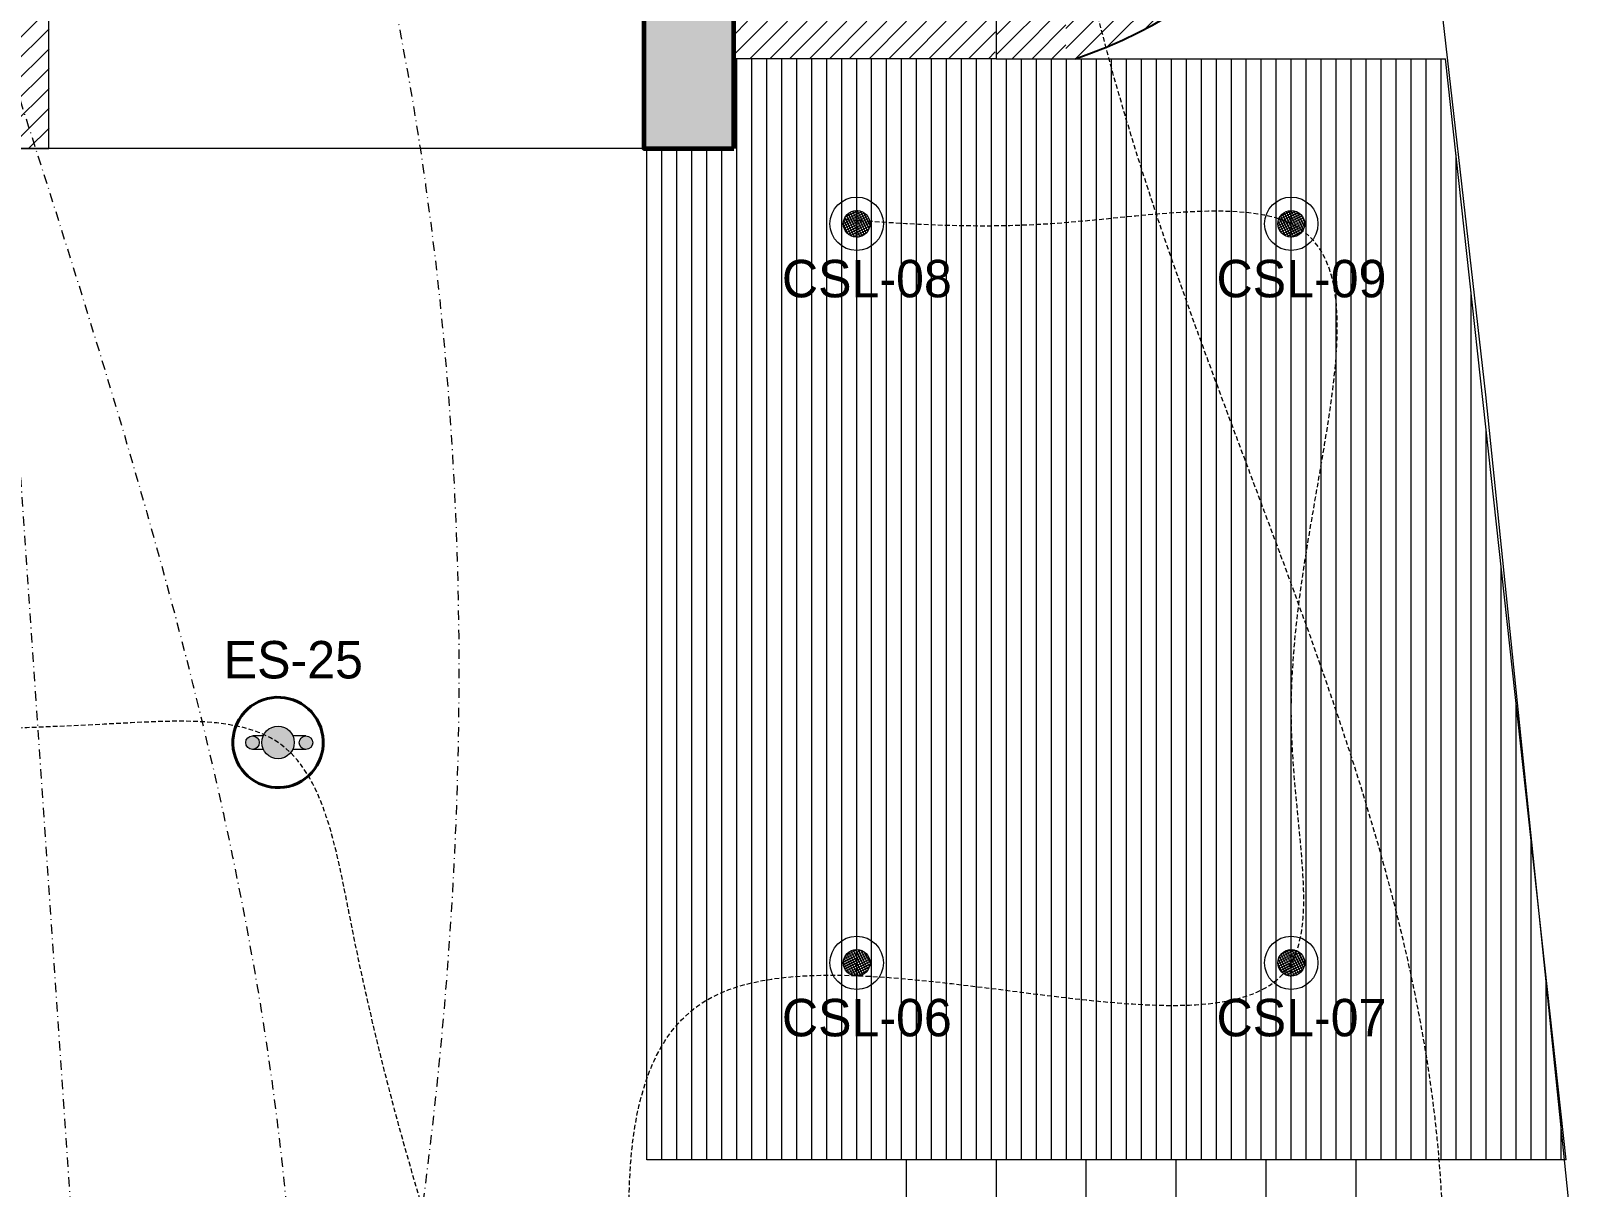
# Model space of a CAD drawing. Header units: inches. Extents: x 109699 to 44449955, y -10987 to 15824140.
# Drawn here: x 191436 to 191641.1, y -3555.4 to -3401 of the extents above; entities that cross this region are included whole.
import ezdxf

# ---------------------------------------------------------------- set-up
doc = ezdxf.new("R2010")
doc.units = ezdxf.units.IN
doc.header["$LTSCALE"] = 5
doc.header["$MEASUREMENT"] = 0
doc.linetypes.add('DASHDOT', pattern=[1, 0.5, -0.25, 0, -0.25])
doc.linetypes.add('DASHED2', pattern=[0.375, 0.25, -0.125])
doc.layers.get('0').update_dxf_attribs({"color": 123})
for name, color, linetype, lineweight in [('@NORMAL', 7, 'Continuous', 5), ('cloumn', 253, 'Continuous', 60), ('E-Con-Point', 5, 'DASHED2', 13), ('E-CSL-Ceiling-Sport-Light', 191, 'Continuous', 13), ('E-ES-Energy Saver-Light', 140, 'Continuous', 13), ('Ground foor outer wall', 7, 'Continuous', 25), ('ha', 252, 'Continuous', 5), ('HATCH2', 253, 'Continuous', 15), ('SB', 1, 'DASHDOT', 20), ('STAIR', 8, 'Continuous', 13), ('WALL-1', 8, 'Continuous', 9), ('Window wall', 7, 'Continuous', 5)]:
    doc.layers.add(name, color=color, linetype=linetype, lineweight=lineweight)
doc.styles.get("Standard").update_dxf_attribs({"font": 'times.ttf'})

# ---------------------------------------------------------------- blocks, each defined once
blk = doc.blocks.new('coloumn-01')
at = {"layer": 'ha'}
h = blk.add_hatch(dxfattribs=at)
h.set_pattern_fill('AR-CONC', color=256, scale=0.5)
h.set_pattern_definition([(49.99999999999999, (0, 0), (3.586300913003767, -0.3137606749129755), [0.375, -4.125]), (355, (0, 0), (-0.693756668065, 3.760960668500059), [0.3, -3.3]), (100.45144446, (0.298858405, -0.02614672), (2.89254423363556, 3.447199954843147), [0.3187009599999999, -3.505710559999999]), (46.18420000000001, (0, 1), (5.336206653357862, -0.8275964039653827), [0.5625, -6.1875]), (96.63563549, (0.444683725, 0.931033465), (4.673309728371142, 4.870593003872752), [0.47805171, -5.258568799999999]), (351.1841639899999, (0, 1), (4.673309725273866, 4.870593001349951), [0.45, -4.950000005]), (21, (0.5, 0.75), (2.984535260592308, -2.013094453326694), [0.375, -4.125]), (326.0000000000001, (0.5, 0.75), (1.216576659607909, 3.625750225234265), [0.3, -3.3]), (71.45144474, (0.74871127, 0.58224213), (4.201111883649856, 1.612655764031769), [0.31870095, -3.50571056]), (37.50000000000001, (0, 0), (0.06079927658645334, 1.664469269156557), [0, -3.26, 0, -3.35, 0, -3.3125]), (7.499999999999999, (0, 0), (1.315347687210743, 1.972058559411801), [0, -1.91, 0, -3.185, 0, -1.2625]), (327.5, (-1.115, 0), (2.669112180862045, -0.1127743586718988), [0, -1.25, 0, -3.9, 0, -5.175]), (317.5, (-1.615, 0), (2.915930846711931, 0.5005249116615886), [0, -1.625, 0, -2.59, 0, -3.675])])
h.paths.add_polyline_path([(32128.44739975178, -2546319.049243456), (32092.44739975178, -2546319.049243456), (32092.44739975178, -2546331.049243456), (32128.44739975178, -2546331.049243456)])
h.paths.add_polyline_path([(32128.44739975189, -2546617.132962178), (32098.44739975189, -2546617.132962178), (32098.44739975189, -2546629.132962178), (32128.44739975189, -2546629.132962178)])
h.paths.add_polyline_path([(31978.51966727065, -2546605.132962178), (31966.51966727065, -2546605.132962178), (31966.51966727065, -2546635.132962178), (31978.51966727065, -2546635.132962178)])
h.paths.add_polyline_path([(31821.20333333506, -2546605.132962178), (31809.20333333506, -2546605.132962178), (31809.20333333506, -2546635.132962178), (31821.20333333506, -2546635.132962178)])
h.paths.add_polyline_path([(31689.20328743063, -2546611.133238418), (31677.20328743063, -2546611.133238418), (31677.20328743063, -2546635.133238418), (31689.20328743063, -2546635.133238418)])
h.paths.add_polyline_path([(31417.20347832461, -2546611.132962178), (31405.20347832461, -2546611.132962178), (31405.20347832461, -2546635.132962178), (31417.20347832461, -2546635.132962178)])
h.paths.add_polyline_path([(31435.20347912709, -2546415.348983645), (31405.20347912709, -2546415.348983645), (31405.20347912709, -2546427.348983645), (31435.20347912709, -2546427.348983645)])
h.paths.add_polyline_path([(31633.74647668525, -2546415.348983645), (31603.74647668525, -2546415.348983645), (31603.74647668525, -2546427.348983645), (31633.74647668525, -2546427.348983645)])
h.paths.add_polyline_path([(31821.20245073218, -2546319.049243455), (31809.20245073218, -2546319.049243455), (31809.20245073218, -2546349.049243455), (31821.20245073218, -2546349.049243455)])
h.paths.add_polyline_path([(31996.51966727068, -2546319.049243455), (31966.51966727068, -2546319.049243455), (31966.51966727068, -2546331.049243455), (31996.51966727068, -2546331.049243455)])
h.paths.add_polyline_path([(31581.74648750067, -2546291.049243452), (31541.74648750067, -2546291.049243452), (31541.74648750067, -2546301.049243452), (31581.74648750067, -2546301.049243452)])
h.paths.add_polyline_path([(31485.74647668505, -2546261.049243452), (31475.74647668505, -2546261.049243452), (31475.74647668505, -2546301.049243452), (31485.74647668505, -2546301.049243452)])
h.paths.add_polyline_path([(31581.74648750064, -2546206.049278549), (31521.74648750064, -2546206.049278549), (31521.74648750064, -2546216.049243455), (31581.74648750064, -2546216.049243455)])
h.paths.add_polyline_path([(31435.20347595899, -2546206.049243455), (31405.20347595899, -2546206.049243455), (31405.20347595899, -2546218.049243455), (31435.20347595899, -2546218.049243455)])
h.paths.add_polyline_path([(31435.20347912709, -2546094.049243455), (31405.20347912709, -2546094.049243455), (31405.20347912709, -2546106.049243455), (31435.20347912709, -2546106.049243455)])
h.paths.add_polyline_path([(31583.74647668522, -2546094.049243455), (31547.74647668522, -2546094.049243455), (31547.74647668522, -2546106.049243455), (31583.74647668522, -2546106.049243455)])
h.paths.add_polyline_path([(31775.41359277777, -2546094.049243455), (31763.41359277777, -2546094.049243455), (31763.41359277777, -2546124.049243455), (31775.41359277777, -2546124.049243455)])
h.paths.add_polyline_path([(32059.80123907101, -2546094.049243455), (32047.80123907101, -2546094.049243455), (32047.80123907101, -2546124.049243455), (32059.80123907101, -2546124.049243455)])
h.paths.add_polyline_path([(32058.06771510976, -2545913.633020405), (32028.06771510976, -2545913.633020405), (32028.06771510976, -2545925.633020405), (32058.06771510976, -2545925.633020405)])
h.paths.add_polyline_path([(32048.06771510973, -2545722.712815279), (32036.06771510973, -2545722.712815279), (32036.06771510973, -2545746.712815279), (32048.06771510973, -2545746.712815279)])
h.paths.add_polyline_path([(31799.41359277774, -2545913.633020405), (31763.41359277774, -2545913.633020405), (31763.41359277774, -2545925.633020405), (31799.41359277774, -2545925.633020405)])
h.paths.add_polyline_path([(31591.53986684192, -2545945.049243456), (31561.31223659915, -2545945.049243456), (31561.31223659915, -2545957.049243456), (31591.53986684192, -2545957.049243456)])
h.paths.add_polyline_path([(31435.20347912709, -2545945.049243456), (31405.20347912709, -2545945.049243456), (31405.20347912709, -2545957.049243456), (31435.20347912709, -2545957.049243456)])
h.paths.add_polyline_path([(31429.2035252499, -2545715.383477275), (31405.2035252499, -2545715.383477275), (31405.2035252499, -2545727.383477275), (31429.2035252499, -2545727.383477275)])
h.paths.add_polyline_path([(31605.53986684192, -2545715.383237123), (31581.53986684192, -2545715.383237123), (31581.53986684192, -2545727.383237123), (31605.53986684192, -2545727.383237123)])
h.paths.add_polyline_path([(31775.41359277774, -2545711.610186095), (31763.41359277774, -2545711.610186095), (31763.41359277774, -2545735.610186095), (31775.41359277774, -2545735.610186095)])
at = {"layer": 'cloumn', "elevation": -16.60275421580149}
blk.add_lwpolyline([(32059.80123907101, -2546124.049243455), (32059.80123907101, -2546094.049243455), (32047.80123907101, -2546094.049243455), (32047.80123907101, -2546124.049243455)], close=True, dxfattribs=at)
blk = doc.blocks.new('A$C63FA2F8C')
at = {"linetype": 'ByBlock', "ltscale": 0.5}
h = blk.add_hatch(color=256, dxfattribs=at)
h.dxf.hatch_style = 1
h.paths.add_polyline_path([(337.2288066126173, 261.8435315283132, 1), (186.444764951407, 261.8435315283132, 1)])
h.paths.add_polyline_path([(174.7543875355803, 261.112525689078, 1), (111.9624450998782, 261.112525689078, 1)])
h.paths.add_polyline_path([(359.7620794158132, 260.9155295394245, 1), (422.5540218515153, 260.9155295394245, 1)])
at = {"ltscale": 2}
for p, q in [((193.2174023309955, 293.0739176886738), (145.2272237805882, 293.0739176886738)), ((391.274980574695, 293.0739176886738), (330.4561692330288, 293.0739176886738)), ((193.5781424691202, 229.8323706932948), (145.2272237805882, 229.8323706932948)), ((391.274980574695, 229.8323706932948), (330.0954290949041, 229.8323706932948))]:
    blk.add_line(p, q, dxfattribs=at)
for centre, radius in [((143.3584163177293, 261.112525689078), 31.39597121785105), ((261.8367857820122, 261.8435315283132), 75.39202083060518), ((391.1580506336642, 260.9155295394245), 31.39597121785105)]:
    blk.add_circle(centre, radius, dxfattribs=at)
at = {"lineweight": 40}
blk.add_ellipse((261.8367857820122, 261.8435315283132), major_axis=(-89.30196609760064, 189.4862523083066), ratio=0.9999999999956461, start_param=-1.547953900145618, end_param=4.735231407033968, dxfattribs=at)
blk = doc.blocks.new('IC')
h = blk.add_hatch()
h.set_pattern_fill('ANSI37', color=256, scale=5, style=0)
h.set_pattern_definition([(45, (-31987.5, 39264), (-0.4419417382415922, 0.4419417382415922), []), (135, (-31987.5, 39264), (-0.4419417382415922, -0.4419417382415922), [])])
h.paths.add_polyline_path([(-28.43086822907935, 23.91349104812252, 1), (-35.55001930392609, 23.91349104812252, 1)])
for radius in [7.119182435364928, 3.55957553742337]:
    blk.add_circle((-31.99044376650272, 23.91349104812252), radius)

msp = doc.modelspace()

# ---------------------------------------------------------------- hatches: boundary and pattern name
at = {"layer": 'HATCH2'}
h = msp.add_hatch(dxfattribs=at)
h.set_pattern_fill('ANSI31', color=256, scale=15, angle=-2.544443745170813e-14)
h.set_pattern_definition([(44.99999999999996, (174967.8919690646, 2531137.985496358), (-1.325825214724776, 1.325825214724777), [])])
edge = h.paths.add_edge_path()
edge.add_line((191574.1603273105, -3393.11951196641), (191574.1603273105, -3405.147079228742))
edge.add_arc((191554.0686921841, -3342.096043291202), 66.17482100353435, 287.6748282563311, 346.4007288213037)
edge.add_line((191618.3882353492, -3357.655712371508), (191608.8129049627, -3266.004473015017))
edge.add_line((191608.8129049627, -3266.004473015017), (191595.2882569712, -3158.065355993158))
edge.add_line((191595.2882569712, -3158.065355993158), (191562.8764109652, -2943.457435507144))
edge.add_line((191562.8764109652, -2943.457435507144), (191552.4424606996, -2888.717385327725))
edge.add_line((191552.4424606996, -2888.717385327725), (191549.8942951928, -2888.892131801977))
edge.add_line((191549.8942951929, -2888.892131801977), (191545.6671870895, -2889.182015734541))
edge.add_line((191545.6671870895, -2889.182015734541), (191542.8006391132, -2889.378596039305))
edge.add_line((191542.8006391131, -2889.378596039305), (191609.1824330924, -3353.134616567555))
edge.add_arc((191553.9626086745, -3340.098577581162), 56.73770634426707, 290.8537667393117, 346.7170746799674, ccw=False)
h = msp.add_hatch(dxfattribs=at)
h.set_pattern_fill('ANSI31', color=256, scale=15, angle=-2.544443745170813e-14)
h.set_pattern_definition([(44.99999999999996, (139074.0799843164, 2531389.256548782), (-1.325825214724776, 1.325825214724777), [])])
h.paths.add_polyline_path([(191518.0685320399, -3099.243988972905), (191513.1019146473, -3099.243988972905), (191513.1019146473, -3117.360945455081), (191438.4477923151, -3117.361528211555), (191438.4477923152, -3004.360945455081), (191433.4477923153, -3004.360945455081), (191433.4539755732, -3416.69909866229), (191438.4539755732, -3416.699681068587), (191438.4477923152, -3122.360945455081), (191518.1259781804, -3122.360945455081)])
h = msp.add_hatch(dxfattribs=at)
h.set_pattern_fill('ANSI31', color=256, scale=15, angle=-2.544443745170813e-14)
h.set_pattern_definition([(44.99999999999996, (139096.7431373659, 2531338.256548782), (-1.325825214724776, 1.325825214724777), [])])
h.paths.add_polyline_path([(191564.8349388084, -3359.282115419677), (191553.037824666, -3359.284218209146), (191553.037324866, -3364.283732896953), (191559.8354386085, -3364.282600731871), (191559.7361504696, -3399.699389864973), (191529.8354386086, -3399.699389864973), (191529.8354386086, -3404.699389865438), (191564.7371500699, -3404.698904552779)])
h = msp.add_hatch(dxfattribs=at)
h.set_pattern_fill('ANSI31', color=256, scale=15, angle=-2.544443745170813e-14)
h.set_pattern_definition([(44.99999999999996, (139018.3372305254, 2531389.256548782), (-1.325825214724776, 1.325825214724777), [])])
h.paths.add_polyline_path([(191574.1603273105, -3393.11951196641), (191564.8354386086, -3393.121628422572), (191564.8354386086, -3404.7015063216), (191574.1603273105, -3404.699389865438)])

# ---------------------------------------------------------------- linework, layer by layer
at = {"layer": '@NORMAL'}
for p, q in [((191640.9174947444, -3551.699389865904, 0.1410239721206779), (191624.8354386085, -3404.699389865438, 0.4865327038176623)), ((191517.8354386086, -3416.699389865438, 0.5865327038178023), (191245.4477923154, -3416.699389865438, 0.4846634290584113)), ((191640.2366502697, -3551.699389865904, 0.5832439349171352), (191640.2366502697, -3545.476047717317, 0.5832439349171352))]:
    msp.add_line(p, q, dxfattribs=at)
at = {"layer": 'E-Con-Point', "ltscale": 0.5}
for points in [[(191531.1767466675, -3659.788532685595, 0.5590410111768203), (191587.3046875, -3637.546875, 0.6832439349145716), (191602.95703125, -3628.1953125, 0.6832439349145716), (191617.73046875, -3605.37890625), (191624.52734375, -3566.1328125), (191575.7265625, -3386.7421875), (191572.9119810395, -3369.304684478221, 0.4783989405265523), (191564.8403254331, -3317.709452745945), (191551.6271283845, -3252.614481595286, 0.2846634290586749), (191550.33984375, -3199.6484375, 0.2846634290586749), (191526.0721206437, -3167.624387128682, 0.6882906862028894), (191524.953125, -3145.09765625, 0.6882906862028894), (191526.1450598215, -3054.962439762261, -0.09428638282484059), (191520.2999920681, -2958.144753783602, 0.9022312606696126)], [(191169.0626152584, -2979.129426081303, 0.5707480734968842), (191177.62109375, -3210.36328125), (191228.7520713616, -3432.995952102489, 0.4623314303895237), (191363.94921875, -3600.88671875, 0.03365271675040582), (191531.1767466675, -3659.788532685583, 0.559041011176437)], [(191143.9096995222, -3117.294127018905), (191143.9352331958, -3287.544230461569), (191128.7419187057, -3432.897368852498), (191128.22265625, -3446.125), (191249.6171875, -3504.8828125), (191335.8515625, -3528.89453125), (191495.77734375, -3612.09375), (191531.1767466675, -3659.78853268557, 0.5590410111768405)], [(190838.0602015735, -3204.404001364538, 0.5142200559752781), (190909.5, -3214.51953125, 0.5142200559752781), (191093.5546875, -3311.6015625), (191182.13671875, -3422.3125, 0.4846634290584113), (191366.29296875, -3630.5), (191531.1767466676, -3659.788532685599, 0.5590410111770551)], [(191531.1767466676, -3659.788532685665, 0.5590410111781372), (191518.078125, -3584.41015625), (191526.2366502697, -3530.3728593245, 0.329751637464391), (191545.6865064177, -3527.095929254421, 0.5832439349171352), (191604.2366502697, -3525.402760577858, 0.5832439349171352), (191604.2366502697, -3491.820312500002, 0.5832439349171352), (191604.2366502697, -3426.738351643789, 0.5832439349171352), (191572.2366502697, -3426.738351643789, 0.5832439349171352), (191544.5434815932, -3426.188207791728, 0.5832439349171352)], [(191531.1767466676, -3659.788532685599, 0.5590410111770551), (191478.7109375, -3519.79296875), (191469.0176001831, -3495.986104477374), (191447.94921875, -3493.44140625), (191385.88671875, -3495.12109375), (191294.3457620535, -3495.086669355955)]]:
    msp.add_spline(points, degree=3, dxfattribs=at)
at = {"layer": 'Ground foor outer wall'}
msp.add_arc((191554.1689367869, -3342.146138331203, 0.4021036709497992), 66.06561280078787, 288.7703704366414, 350.2169270500459, dxfattribs=at)
at = {"layer": 'ha'}
for p, q in [((191530.2366502697, -3551.699389865904, 0.5832439349171352), (191530.2366502697, -3404.699389864973, 0.5832439349171352)), ((191532.2366502697, -3551.699389865904, 0.5832439349171352), (191532.2366502697, -3404.699389864973, 0.5832439349171352)), ((191534.2366502697, -3551.699389865904, 0.5832439349171352), (191534.2366502697, -3404.699389864973, 0.5832439349171352)), ((191536.2366502697, -3551.699389865904, 0.5832439349171352), (191536.2366502697, -3404.699389864973, 0.5832439349171352)), ((191538.2366502697, -3551.699389865904, 0.5832439349171352), (191538.2366502697, -3404.699389864973, 0.5832439349171352)), ((191540.2366502697, -3551.699389865904, 0.5832439349171352), (191540.2366502697, -3404.699389864973, 0.5832439349171352)), ((191542.2366502697, -3551.699389865904, 0.5832439349171352), (191542.2366502697, -3404.699389864973, 0.5832439349171352)), ((191544.2366502697, -3551.699389865904, 0.5832439349171352), (191544.2366502697, -3404.699389864973, 0.5832439349171352)), ((191546.2366502697, -3551.699389865904, 0.5832439349171352), (191546.2366502697, -3404.699389864973, 0.5832439349171352)), ((191548.2366502697, -3551.699389865904, 0.5832439349171352), (191548.2366502697, -3404.699389864973, 0.5832439349171352)), ((191550.2366502697, -3551.699389865904, 0.5832439349171352), (191550.2366502697, -3404.699389864973, 0.5832439349171352)), ((191552.2366502697, -3551.699389865904, 0.5832439349171352), (191552.2366502697, -3404.699389864973, 0.5832439349171352)), ((191554.2366502697, -3551.699389865904, 0.5832439349171352), (191554.2366502697, -3404.699389864973, 0.5832439349171352)), ((191556.2366502697, -3551.699389865904, 0.5832439349171352), (191556.2366502697, -3404.699389864973, 0.5832439349171352)), ((191558.2366502697, -3551.699389865904, 0.5832439349171352), (191558.2366502697, -3404.699389864973, 0.5832439349171352)), ((191560.2366502697, -3551.699389865904, 0.5832439349171352), (191560.2366502697, -3404.699389864973, 0.5832439349171352)), ((191562.2366502697, -3551.699389865904, 0.5832439349171352), (191562.2366502697, -3404.699389864973, 0.5832439349171352)), ((191564.2366502697, -3551.699389865904, 0.5832439349171352), (191564.2366502697, -3404.699389864973, 0.5832439349171352)), ((191564.8354386086, -3404.697827819289, 0.6704271333136603), (191624.8354386085, -3404.699389865438, 0.4865327038176623)), ((191566.2366502697, -3551.699389865904, 0.5832439349171352), (191566.2366502697, -3404.699389864973, 0.5832439349171352)), ((191568.2366502697, -3551.699389865904, 0.5832439349171352), (191568.2366502697, -3404.699389864973, 0.5832439349171352)), ((191570.2366502697, -3551.699389865904, 0.5832439349171352), (191570.2366502697, -3404.699389864973, 0.5832439349171352)), ((191572.2366502697, -3551.699389865904, 0.5832439349171352), (191572.2366502697, -3404.699389864973, 0.5832439349171352)), ((191574.2366502697, -3551.699389865904, 0.5832439349171352), (191574.2366502697, -3404.699389864973, 0.5832439349171352)), ((191576.2366502697, -3551.699389865904, 0.5832439349171352), (191576.2366502697, -3404.699389864973, 0.5832439349171352)), ((191578.2366502697, -3551.699389865904, 0.5832439349171352), (191578.2366502697, -3404.699389864973, 0.5832439349171352)), ((191580.2366502697, -3551.699389865904, 0.5832439349171352), (191580.2366502697, -3404.699389864973, 0.5832439349171352)), ((191582.2366502697, -3551.699389865904, 0.5832439349171352), (191582.2366502697, -3404.699389864973, 0.5832439349171352)), ((191584.2366502697, -3551.699389865904, 0.5832439349171352), (191584.2366502697, -3404.699389864973, 0.5832439349171352)), ((191586.2366502697, -3551.699389865904, 0.5832439349171352), (191586.2366502697, -3404.699389864973, 0.5832439349171352)), ((191588.2366502697, -3551.699389865904, 0.5832439349171352), (191588.2366502697, -3404.699389864973, 0.5832439349171352)), ((191590.2366502697, -3551.699389865904, 0.5832439349171352), (191590.2366502697, -3404.699389864973, 0.5832439349171352)), ((191592.2366502697, -3551.699389865904, 0.5832439349171352), (191592.2366502697, -3404.699389864973, 0.5832439349171352)), ((191594.2366502697, -3551.699389865904, 0.5832439349171352), (191594.2366502697, -3404.699389864973, 0.5832439349171352)), ((191596.2366502697, -3551.699389865904, 0.5832439349171352), (191596.2366502697, -3404.699389864973, 0.5832439349171352)), ((191598.2366502697, -3551.699389865904, 0.5832439349171352), (191598.2366502697, -3404.699389864973, 0.5832439349171352)), ((191600.2366502697, -3551.699389865904, 0.5832439349171352), (191600.2366502697, -3404.699389864973, 0.5832439349171352)), ((191602.2366502697, -3551.699389865904, 0.5832439349171352), (191602.2366502697, -3404.699389864973, 0.5832439349171352)), ((191604.2366502697, -3551.699389865904, 0.5832439349171352), (191604.2366502697, -3404.699389864973, 0.5832439349171352)), ((191606.2366502697, -3551.699389865904, 0.5832439349171352), (191606.2366502697, -3404.699389864973, 0.5832439349171352)), ((191608.2366502697, -3551.699389865904, 0.5832439349171352), (191608.2366502697, -3404.699389864973, 0.5832439349171352)), ((191610.2366502697, -3551.699389865904, 0.5832439349171352), (191610.2366502697, -3404.699389864973, 0.5832439349171352)), ((191612.2366502697, -3551.699389865904, 0.5832439349171352), (191612.2366502697, -3404.699389864973, 0.5832439349171352)), ((191614.2366502697, -3551.699389865904, 0.5832439349171352), (191614.2366502697, -3404.699389864973, 0.5832439349171352)), ((191616.2366502697, -3551.699389865904, 0.5832439349171352), (191616.2366502697, -3404.699389864973, 0.5832439349171352)), ((191618.2366502697, -3551.699389865904, 0.5832439349171352), (191618.2366502697, -3404.699389864973, 0.5832439349171352)), ((191620.2366502697, -3551.699389865904, 0.5832439349171352), (191620.2366502697, -3404.699389864973, 0.5832439349171352)), ((191622.2366502697, -3551.699389865904, 0.5832439349171352), (191622.2366502697, -3404.699389864973, 0.5832439349171352)), ((191624.2366502697, -3551.699389865904, 0.5832439349171352), (191624.2366502697, -3404.699389864973, 0.5832439349171352)), ((191518.2366502697, -3551.699389865904, 0.5832439349171352), (191518.2366502697, -3416.699389865438, 0.5832439349171352)), ((191520.2366502697, -3551.699389865904, 0.5832439349171352), (191520.2366502697, -3416.699389865438, 0.5832439349171352)), ((191522.2366502697, -3551.699389865904, 0.5832439349171352), (191522.2366502697, -3416.699389865438, 0.5832439349171352)), ((191524.2366502697, -3551.699389865904, 0.5832439349171352), (191524.2366502697, -3416.699389865438, 0.5832439349171352)), ((191526.2366502697, -3551.699389865904, 0.5832439349171352), (191526.2366502697, -3416.699389865438, 0.5832439349171352)), ((191528.2366502697, -3551.699389865904, 0.5832439349171352), (191528.2366502697, -3416.699389865438, 0.5832439349171352)), ((191626.2366502697, -3551.699389865904, 0.5832439349171352), (191626.2366502697, -3417.507336341127, 0.5832439349171352)), ((191628.2366502697, -3551.699389865904, 0.5832439349171352), (191628.2366502697, -3435.788580823506, 0.5832439349171352)), ((191630.2366502697, -3551.699389865904, 0.5832439349171352), (191630.2366502697, -3454.069825305885, 0.5832439349171352)), ((191632.2366502697, -3551.699389865904, 0.5832439349171352), (191632.2366502697, -3472.351069788265, 0.5832439349171352)), ((191634.2366502697, -3551.699389865904, 0.5832439349171352), (191634.2366502697, -3490.632314270644, 0.5832439349171352)), ((191636.2366502697, -3551.699389865904, 0.5832439349171352), (191636.2366502697, -3508.913558752558, 0.5832439349171352)), ((191638.2366502697, -3551.699389865904, 0.5832439349171352), (191638.2366502697, -3527.194803234937, 0.5832439349171352)), ((191640.9174947444, -3551.699389865904, 0.1000000000000062), (191518.2366502697, -3551.699389865904, 0.100000000000005))]:
    msp.add_line(p, q, dxfattribs=at)
at = {"layer": 'SB', "ltscale": 0.5, "elevation": -0.2245844333455302}
msp.add_lwpolyline([(191430.2784967201, -3382.852082695727), (191429.8340757111, -3390.590491870732), (191452.2787819849, -3717.357132261133), (191438.9345721524, -3831.823637998281), (191438.9345725582, -3840.440825498282), (190883.9883836232, -3833.349979135888), (190883.9883840702, -3823.858036307457)], dxfattribs=at)
at = {"layer": 'SB', "ltscale": 0.5}
for points in [[(191452.833245234, -3719.094358087466, 0.2841549535469002), (191424.7734375, -3636.00390625), (191416.00390625, -3380.9140625), (191423.2812499935, -3206.283169901156, 0.3961961066187733), (191423.7421875, -3136.0234375), (191424.43359375, -3075.359375, -1.289470276849853), (191424.40625, -3034.62109375, 1.055486001032119), (191430.9453125, -3013.3203125, 0.9468120338202554), (191436.0703125, -3011.8125), (191444.1491494889, -3011.244881146302, -13.71501677771691), (191474.075361875, -3034.209741888501, -1.426439236872289)], [(190853.2333965977, -3028.378208730793, -0.2245844333455302), (190851.3046875, -3037.625, -0.2245844333455302), (190852.28515625, -3058.09765625, -0.2245844333455302), (190861.15234375, -3091.84375), (190978.265625, -3225.90625, 0.4287668056533068), (191072.46484375, -3274.96875), (191452.833245234, -3719.094358087466, 0.2841549535469002)], [(191453.1655850881, -3717.234225516363, 0.2792831185741377), (191490.23828125, -3541.76953125), (191481.1803765103, -3381.839843932427, 1.774437621497697), (191458.5839793539, -3275.537179641374, 1.807818072243603), (191473.7890625, -3193.64453125)], [(191453.3347350119, -3714.832826441753, 0.2650478964294206), (191471.55078125, -3586.34765625, -0.1351421716297326), (191432.046875, -3402.22265625, -0.2245844333455302)]]:
    msp.add_spline(points, degree=3, dxfattribs=at)
at = {"layer": 'STAIR', "linetype": 'Continuous'}
for p, q in [((191552.8354386085, -3551.699389865904, 0.4865327038176623), (191552.8354386085, -3611.699389865904, 0.4865327038176623)), ((191612.8354386085, -3551.699389865904, 0.4865327038176623), (191552.8354386085, -3551.699389865904, 0.4865327038176623)), ((191564.8354386085, -3551.699389865904, 0.4865327038176623), (191564.8354386085, -3611.699389865904, 0.4865327038176623)), ((191576.8354386085, -3551.699389865904, 0.4865327038176623), (191576.8354386085, -3611.699389865904, 0.4865327038176623)), ((191588.8354386085, -3551.699389865904, 0.4865327038176623), (191588.8354386085, -3611.699389865904, 0.4865327038176623)), ((191600.8354386085, -3551.699389865904, 0.4865327038176623), (191600.8354386085, -3611.699389865904, 0.4865327038176623)), ((191612.8354386085, -3551.699389865904, 0.4865327038176623), (191612.8354386085, -3611.699389865904, 0.4865327038176623))]:
    msp.add_line(p, q, dxfattribs=at)
at = {"layer": 'WALL-1'}
for p, q in [((191438.4478034189, -3416.699389865438, 0.4683144132678549), (191438.4477923152, -3122.360945455081, 0.3881527145729855)), ((191564.8354386086, -3359.283166814412, 0.3846634290582784), (191564.8354386086, -3404.699389865438, 0.7704404017316051)), ((191564.8354386086, -3404.699389865438, 0.8704404017316065), (191529.8354386086, -3404.699389865438, 0.8704404017316065)), ((191433.4478034189, -3416.699389865438, 0.5568428080692343), (191438.4478034189, -3416.699389865438, 0.5568428080692343))]:
    msp.add_line(p, q, dxfattribs=at)
msp.add_lwpolyline([(191550.6197079707, -2878.818898212447), (191550.6197079707, -2878.818898212447), (191564.6965323065, -2955.263312255314), (191597.1083783125, -3169.871232741329), (191610.633026304, -3277.810349763187), (191630.1619928249, -3449.580448578394), (191644.0653581476, -3585.029801136165), (191664.1941345395, -3744.135978512282), (191675.3856284156, -3835.40874693664), (191680.6246377444, -3883.928132422085), (191678.2503808558, -3927.099831079415), (191669.21977882, -3957.826945758707), (191648.6276926454, -3992.483664249352), (191631.3702762547, -4018.511364481228)], dxfattribs=at)
at = {"layer": 'Window wall', "elevation": 0.970440401731608}
msp.add_lwpolyline([(191574.1603273105, -3393.11951196641), (191564.8354386086, -3393.121628422572), (191564.8354386086, -3404.7015063216), (191574.1603273105, -3404.699389865438), (191574.1603273105, -3404.698070584409)], dxfattribs=at)

# ---------------------------------------------------------------- block references
at = {"layer": '@NORMAL'}
msp.add_blockref('coloumn-01', (159470.0341995389, 2542707.34985359, 17.1892869196193), dxfattribs=at)
at = {"layer": 'E-CSL-Ceiling-Sport-Light', "xscale": 0.5001447178050512, "yscale": 0.5001447178050512, "zscale": 0.5001447178050512, "rotation": 162.0000000000001}
for p in [(191534.7157942513, -3410.419293558891, 0.5832439349171352), (191592.7157942513, -3410.419293558892, 0.5832439349171352), (191534.7157942513, -3509.083702492961, 0.5832439349171352), (191592.7157942513, -3509.083702492961, 0.5832439349171352)]:
    msp.add_blockref('IC', p, dxfattribs=at)
at = {"layer": 'E-ES-Energy Saver-Light', "xscale": 0.02880000000004657, "yscale": 0.02880000000004657, "zscale": 0.02880000000004657}
msp.add_blockref('A$C63FA2F8C', (191461.4767007525, -3503.527198185402), dxfattribs=at)

# ---------------------------------------------------------------- texts
at = {"layer": 'E-CSL-Ceiling-Sport-Light', "char_height": 5, "width": 24.08470202641911, "attachment_point": 1}
for s, insert in [('{\\fCentury Gothic|b0|i0|c0|p34;CSL-08}', (191536.2604483876, -3431.55447684187, 0.5832439349171352)), ('{\\fCentury Gothic|b0|i0|c0|p34;CSL-09}', (191594.2604483876, -3431.554476841871, 0.5832439349171352)), ('{\\fCentury Gothic|b0|i0|c0|p34;CSL-06}', (191536.2604483876, -3530.21888577594, 0.5832439349171352)), ('{\\fCentury Gothic|b0|i0|c0|p34;CSL-07}', (191594.2604483876, -3530.218885775941, 0.5832439349171352))]:
    msp.add_mtext(s, dxfattribs=dict(at, insert=insert))
at = {"layer": 'E-ES-Energy Saver-Light', "insert": (191461.7686628115, -3482.437230353138), "char_height": 5, "width": 24.08470202641911, "attachment_point": 1}
msp.add_mtext('{\\fCentury Gothic|b0|i0|c0|p34;ES-25}', dxfattribs=at)

doc.saveas('drawing.dxf')
